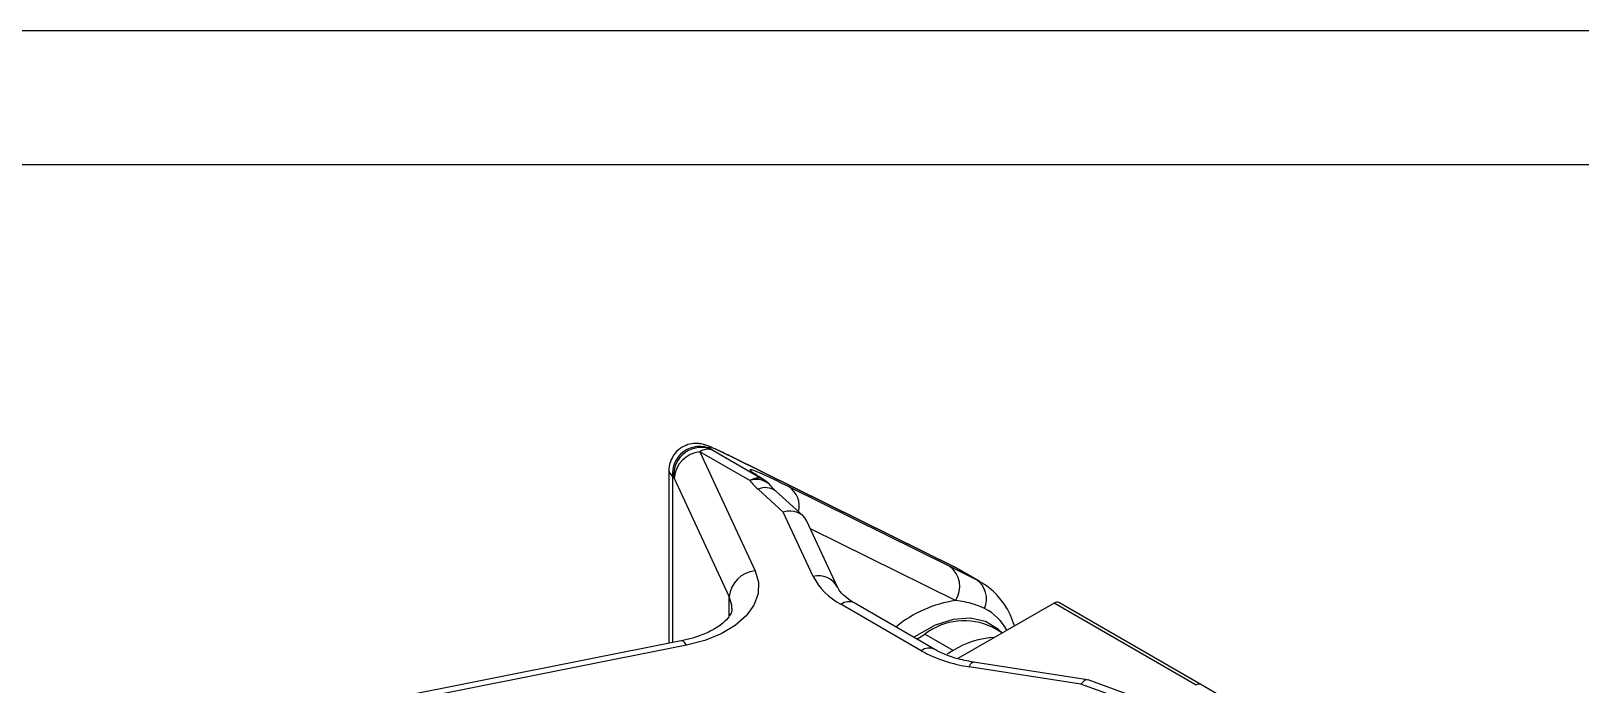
# Model space of a CAD drawing. Header units: millimetres. Extents: x 93 to 933, y 68 to 662.
# Drawn here: x 718.1 to 833.8, y 613.3 to 662.2 of the extents above; entities that cross this region are included whole.
import ezdxf

# ---------------------------------------------------------------- set-up
doc = ezdxf.new("R2010")
doc.units = ezdxf.units.MM
for name, color, linetype in [('1轮廓实线层', 7, 'Continuous'), ('2细线层', 4, 'Continuous'), ('图框层', 7, 'Continuous')]:
    doc.layers.add(name, color=color, linetype=linetype)

# ---------------------------------------------------------------- blocks, each defined once
blk = doc.blocks.new('ZwmFrameMain_A3^_^无分区图框^_^landscape')
at = {"layer": '1轮廓实线层'}
blk.add_line((390, 287), (0, 287), dxfattribs=at)
at = {"layer": '2细线层'}
blk.add_line((395, 292), (-25, 292), dxfattribs=at)

msp = doc.modelspace()

# ---------------------------------------------------------------- linework, layer by layer
at = {"color": 7, "linetype": 'Continuous', "lineweight": 25}
for p, q in [((768.931, 630.937), (769.039, 630.863)), ((769.039, 630.863), (772.767, 628.71)), ((768.077, 630.743), (772.199, 621.862)), ((771.805, 628.591), (768.077, 630.743)), ((787.183, 622.1), (770.408, 630.387)), ((770.484, 630.346), (770.408, 630.387)), ((787.258, 622.059), (770.484, 630.346)), ((765.765, 629.359), (765.765, 616.445)), ((766.145, 628.812), (766.037, 628.886)), ((770.267, 619.93), (766.145, 628.812)), ((772.864, 628.655), (772.767, 628.71)), ((774.304, 626.249), (772.42, 627.95)), ((775.777, 625.981), (773.76, 627.801)), ((774.735, 628.128), (786.728, 622.203)), ((776.54, 621.431), (774.304, 626.249)), ((778.355, 620.64), (776.043, 625.62)), ((787.258, 622.059), (787.183, 622.1)), ((788.723, 621.214), (787.258, 622.059)), ((787.496, 621.932), (787.258, 622.059)), ((788.961, 621.086), (787.496, 621.932)), ((788.723, 621.214), (788.961, 621.086)), ((784.62, 615.892), (778.611, 619.36)), ((785.62, 615.991), (779.611, 619.459)), ((794.541, 619.455), (787.355, 615.307)), ((805.147, 613.332), (794.541, 619.455)), ((805.497, 613.367), (794.891, 619.49)), ((784.296, 616.754), (784.886, 617.127)), ((787.007, 615.902), (784.886, 617.127)), ((790.663, 617.217), (789.923, 617.644)), ((766.685, 616.628), (728.488, 609.04)), ((767.075, 616.299), (729.14, 608.763)), ((787.007, 615.902), (786.558, 615.624)), ((796.552, 613.405), (788.206, 614.696)), ((797.035, 613.721), (788.512, 615.04)), ((800.192, 612.561), (797.077, 613.71)), ((799.499, 612.317), (796.552, 613.405)), ((807.123, 612.428), (805.497, 613.367))]:
    msp.add_line(p, q, dxfattribs=at)
at = {"color": 8, "linetype": 'Continuous', "lineweight": 25}
for p, q in [((766.037, 628.886), (766.037, 616.499)), ((787.18, 619.634), (776.334, 624.993)), ((770.267, 618.499), (770.267, 619.93))]:
    msp.add_line(p, q, dxfattribs=at)
at = {"color": 7, "linetype": 'Continuous', "lineweight": 25, "flags": 128}
for points in [[(772.199, 621.862), (772.45, 621.008), (772.42, 620.143), (772.112, 619.297), (771.535, 618.498), (770.71, 617.775), (769.667, 617.154), (768.441, 616.656), (767.075, 616.299)], [(790.66, 617.215), (790.378, 617.485), (789.412, 618.071), (788.274, 618.322), (787.007, 618.229), (785.657, 617.796), (784.274, 617.039), (784.058, 616.892)]]:
    msp.add_lwpolyline(points, dxfattribs=at)
at = {"color": 8, "linetype": 'Continuous', "lineweight": 25, "flags": 128}
for points in [[(770.472, 619.034), (770.455, 619.29), (770.267, 619.93)], [(767.075, 616.299), (766.948, 616.481), (766.826, 616.593), (766.714, 616.631), (766.685, 616.628)], [(788.206, 614.696), (788.307, 614.882), (788.404, 614.999), (788.493, 615.041), (788.512, 615.04)]]:
    msp.add_lwpolyline(points, dxfattribs=at)
at = {"color": 7, "linetype": 'Continuous', "lineweight": 25}
for centre, radius, start, end in [((768.039, 629.128), 2.017, 63.75222, 186.91196), ((768.147, 629.054), 2.017, 63.75222, 186.91196), ((768.67, 629.899), 1.032, 69.06381, 125.08644), ((768.305, 628.584), 2.172, 96.0248, 173.97687), ((772.398, 627.747), 1.032, 69.06381, 125.08644), ((776.385, 632.366), 5.935, 219.49766, 228.07807), ((771.805, 626.958), 2, 39.33763, 58.05099), ((772.427, 619.702), 2.172, 96.0248, 173.97687), ((785.606, 620.681), 1.891, 326.37758, 53.59663), ((780.889, 623.709), 4.909, 207.65112, 242.35509), ((787.695, 619.741), 1.796, 337.16266, 55.08111), ((787.823, 613.307), 4.819, 64.16453, 127.56168), ((789.651, 625.011), 10.415, 241.11116, 262.02267), ((790.411, 610.56), 6.334, 92.90023, 122.50505), ((805.352, 613.046), 0.352, 65.69288, 125.61758)]:
    msp.add_arc(centre, radius, start, end, dxfattribs=at)
at = {"color": 8, "linetype": 'Continuous', "lineweight": 25}
for centre, radius, start, end in [((772.303, 627.239), 1.44, 43.43431, 110.21314), ((772.97, 626.795), 1.279, 51.8749, 115.47445), ((773.779, 626.7), 1.719, 345.85082, 56.18819), ((776.944, 619.881), 1.601, 28.28286, 104.61182), ((779.197, 618.542), 1.006, 65.69288, 125.61758), ((788.468, 610.701), 9.026, 98.20357, 129.53051), ((787.522, 615.486), 4, 28.96612, 62.79339), ((785.2, 615.129), 0.958, 63.90229, 127.26756)]:
    msp.add_arc(centre, radius, start, end, dxfattribs=at)
at = {"color": 7, "linetype": 'Continuous', "lineweight": 25}
for centre, major_axis, ratio, start_param, end_param in [((774.727, 627.897), (5.999, -3.218), 0.0323298, 2.3735342, 3.4207317), ((781.806, 624.046), (9.998, -5.363), 0.0323298, 2.3735342, 3.6008603), ((774.304, 624.616), (1.624, 1.198), 0.7424947, 6.1330863, 7.3529507), ((796.552, 611.772), (0.504, 1.945), 0.3304471, 0.0331694, 0.6650062)]:
    msp.add_ellipse(centre, major_axis=major_axis, ratio=ratio, start_param=start_param, end_param=end_param, dxfattribs=at)
at = {"color": 8, "linetype": 'Continuous', "lineweight": 25}
msp.add_ellipse((773.765, 626.145), major_axis=(7.985, -3.295), ratio=0.1505733, start_param=3.2094182, end_param=3.4654476, dxfattribs=at)
at = {"color": 7, "linetype": 'Continuous', "lineweight": 25}
for points, knots in [([(770.408, 630.387), (770.24, 630.47), (769.745, 630.713), (769.07, 631.024), (768.684, 631.195), (768.235, 631.329), (767.815, 631.383), (767.301, 631.339), (766.717, 631.11), (766.177, 630.653), (765.846, 630.023), (765.731, 629.531), (765.769, 629.297), (765.771, 629.283)], [0, 0, 0, 0, 0.1074184, 0.3151765, 0.52656, 0.5921042, 0.638007, 0.6966351, 0.7652432, 0.8422966, 0.9218857, 0.9955413, 1, 1, 1, 1]), ([(772.864, 628.655), (772.762, 628.719), (772.499, 628.884), (772.263, 629.046), (772.233, 629.07), (772.221, 629.078)], [0, 0, 0, 0, 0.2808768, 0.7263248, 1, 1, 1, 1]), ([(773.76, 627.801), (773.65, 627.907), (773.499, 628.05), (773.383, 628.189), (773.352, 628.226)], [0, 0, 0, 0, 0.7338144, 1, 1, 1, 1]), ([(786.728, 622.203), (787.13, 622.004), (787.8, 621.671), (788.459, 621.344), (788.723, 621.214)], [0, 0, 0, 0, 0.6001755, 1, 1, 1, 1]), ([(779.611, 619.459), (779.474, 619.544), (779.077, 619.787), (778.62, 620.206), (778.421, 620.501), (778.361, 620.627), (778.355, 620.64)], [0, 0, 0, 0, 0.2004141, 0.5800084, 0.9573566, 1, 1, 1, 1]), ([(791.582, 617.748), (791.492, 618.021), (791.258, 618.731), (790.587, 619.726), (789.772, 620.592), (789.134, 620.961), (788.9, 621.096)], [0, 0, 0, 0, 0.1885003, 0.4899368, 0.8136244, 1, 1, 1, 1]), ([(789.35, 619.044), (789.074, 619.166), (788.401, 619.464), (787.633, 619.571), (787.18, 619.634)], [0, 0, 0, 0, 0.41061495, 1, 1, 1, 1]), ([(794.891, 619.49), (794.839, 619.508), (794.737, 619.545), (794.606, 619.485), (794.541, 619.455)], [0, 0, 0, 0, 0.4999489, 1, 1, 1, 1]), ([(770.457, 619.036), (770.462, 619.003), (770.476, 618.885), (770.392, 618.654), (770.094, 618.211), (769.51, 617.706), (768.641, 617.218), (767.671, 616.85), (766.974, 616.693), (766.685, 616.628)], [0, 0, 0, 0, 0.0681941, 0.239105, 0.3944064, 0.5602835, 0.7222416, 0.8851656, 1, 1, 1, 1]), ([(788.512, 615.04), (788.288, 615.079), (787.632, 615.193), (786.661, 615.482), (785.965, 615.795), (785.659, 615.968), (785.62, 615.991)], [0, 0, 0, 0, 0.20065261, 0.58850173, 0.94756482, 1, 1, 1, 1])]:
    msp.add_open_spline(points, degree=3, knots=knots, dxfattribs=at)

# ---------------------------------------------------------------- block references
at = {"layer": '图框层', "xscale": 2, "yscale": 2, "zscale": 2}
msp.add_blockref('ZwmFrameMain_A3^_^无分区图框^_^landscape', (142.63, 78.168), dxfattribs=at)

doc.saveas('drawing.dxf')
